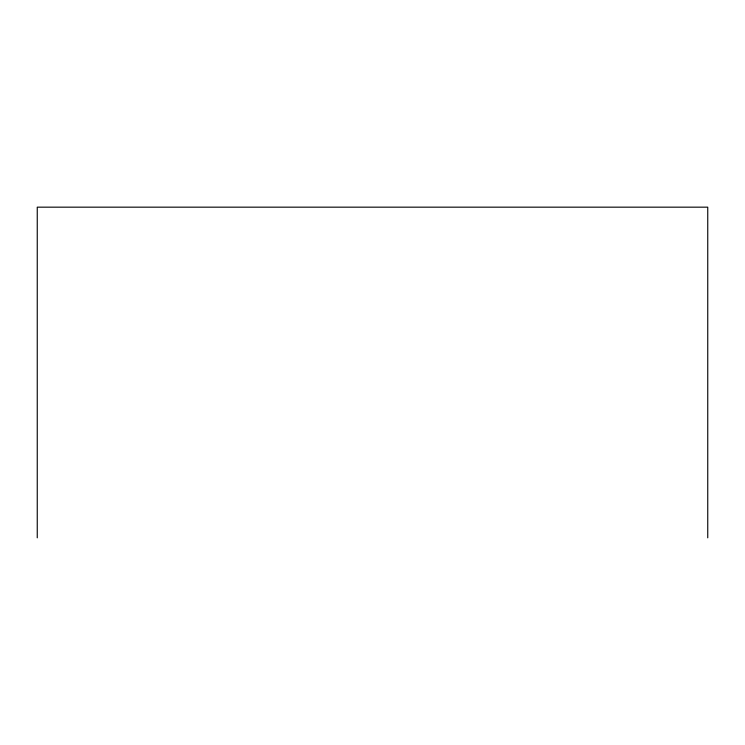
<?xml version="1.0" encoding="UTF-8"?>
<svg xmlns="http://www.w3.org/2000/svg" width="745" height="745" viewBox="0 0 745 745"><rect width="100%" height="100%" fill="white"/><g stroke="black" fill="none" stroke-linecap="round" stroke-linejoin="round"><path stroke-width="1.12" d="M707.75 537.834L707.75 207.166L37.25 207.166L37.25 537.834"/></g></svg>
